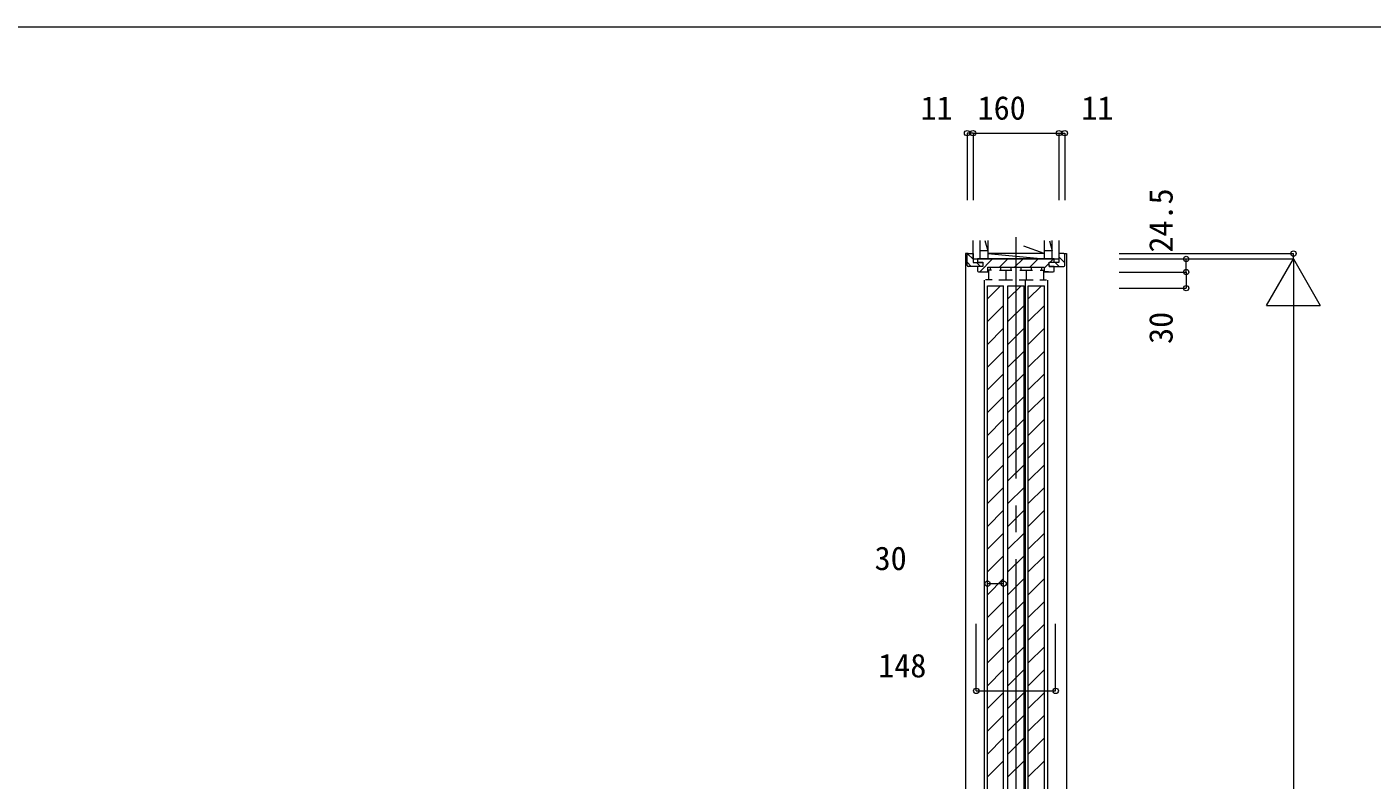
# Model space of a CAD drawing. Units: millimetres, scale not verified. Extents: x -14340 to 14341, y -10000 to 10000.
# Drawn here: x -11854 to -9348, y -8607 to -7202 of the extents above; entities that cross this region are included whole.
import ezdxf
from ezdxf.enums import TextEntityAlignment as Align

# ---------------------------------------------------------------- set-up
doc = ezdxf.new("R2010")
doc.units = ezdxf.units.MM
doc.header["$LTSCALE"] = 50
doc.linetypes.add('CHAIN2', pattern=[12, 9, -1, 1, -1])
for name, color, linetype, lineweight in [('0-0_0', 7, 'Continuous', 9), ('0-2_YKK_ZWAK', 7, 'Continuous', 9), ('0-3_YKK_11', 4, 'Continuous', 18), ('0-6_YKK_D', 2, 'Continuous', 18)]:
    doc.layers.add(name, color=color, linetype=linetype, lineweight=lineweight)
doc.styles.add('ＭＳ ゴシック', font='')
doc.styles.get('ＭＳ ゴシック').set_extended_font_data('MS Gothic')

msp = doc.modelspace()

# ---------------------------------------------------------------- linework, layer by layer
at = {"layer": '0-0_0'}
msp.add_line((-14340.01, -7202.5), (14159.99, -7202.5), dxfattribs=at)
at = {"layer": '0-2_YKK_ZWAK', "linetype": 'CHAIN2'}
msp.add_line((-10011.2, -7594.43), (-10011.2, -9707.95), dxfattribs=at)
at = {"layer": '0-2_YKK_ZWAK'}
for p, q in [((-10091.2, -7635), (-10091.2, -7600.63)), ((-10078.7, -7600.63), (-10078.7, -7635)), ((-10063.7, -7620), (-10078.7, -7620)), ((-10068.89, -7600.64), (-10063.7, -7620)), ((-10063.7, -7600.82), (-10063.7, -7635)), ((-9958.7, -7625), (-9996.3, -7611.38)), ((-9958.7, -7600.82), (-9958.7, -7635)), ((-9943.7, -7620), (-9958.7, -7620)), ((-9948.71, -7601.3), (-9943.7, -7620)), ((-9943.7, -7635), (-9943.7, -7600.63)), ((-9931.2, -7600.63), (-9931.2, -7635)), ((-10091.2, -7635), (-10011.2, -7635)), ((-10011.2, -7635), (-9931.2, -7635))]:
    msp.add_line(p, q, dxfattribs=at)
msp.add_lwpolyline([(-9958.7, -7625), (-10063.7, -7625), (-9958.7, -7635)], dxfattribs=at)
at = {"layer": '0-3_YKK_11'}
for p, q in [((-10102.2, -7647), (-10102.2, -7627)), ((-10102.2, -7641.22), (-10094.42, -7649)), ((-10101.19, -7625.26), (-10091.2, -7635.25)), ((-10084.95, -7641.5), (-10077.45, -7649)), ((-10078.59, -7659), (-10054.59, -7635)), ((-10041.91, -7650.6), (-10026.31, -7635)), ((-10013.62, -7650.6), (-9998.02, -7635)), ((-9985.34, -7650.6), (-9969.74, -7635)), ((-9958.6, -7652.14), (-9949.2, -7642.74)), ((-9947.75, -7641.3), (-9941.45, -7635)), ((-9937.87, -7641.5), (-9930.37, -7649)), ((-9931.2, -7631.2), (-9920.2, -7642.2)), ((-9920.2, -7647), (-9920.2, -7627)), ((-10074.7, -7649), (-10100.2, -7649)), ((-10072, -7659.2), (-10062.3, -7659.2)), ((-10058.6, -7650.6), (-10039.8, -7650.6)), ((-10058.6, -7655.7), (-10058.6, -7650.6)), ((-10041.8, -7655.7), (-10018.6, -7655.7)), ((-10039.8, -7650.6), (-10039.8, -7655.7)), ((-10030.2, -7655.7), (-10030.2, -7674.2)), ((-10020.6, -7650.6), (-10001.8, -7650.6)), ((-10020.6, -7650.6), (-10020.6, -7655.7)), ((-10019.8, -7650.6), (-10002.6, -7650.6)), ((-10003.8, -7655.7), (-9980.6, -7655.7)), ((-10001.8, -7650.6), (-10001.8, -7655.7)), ((-9992.2, -7655.7), (-9992.2, -7674.2)), ((-9982.6, -7650.6), (-9982.6, -7655.7)), ((-9950.4, -7659.2), (-9960.1, -7659.2)), ((-9949.2, -7647.15), (-9947.34, -7649)), ((-9949.2, -7649), (-9922.2, -7649)), ((-10070.2, -7674.38), (-10070.2, -9666.27)), ((-10055.4, -7674.2), (-10068, -7674.2)), ((-10064.2, -7685), (-10034.2, -7685)), ((-10064.2, -9660), (-10064.2, -7685)), ((-10064.2, -7709.41), (-10039.78, -7685)), ((-10043, -7674.2), (-10017.4, -7674.2)), ((-10034.2, -9660), (-10034.2, -7685)), ((-10034.2, -9660), (-10034.2, -7685)), ((-10026.2, -7685), (-9996.2, -7685)), ((-10026.2, -9660), (-10026.2, -7685)), ((-10026.2, -7709.41), (-10001.78, -7685)), ((-10005, -7674.2), (-9979.4, -7674.2)), ((-9996.2, -9660), (-9996.2, -7685)), ((-9996.2, -9660), (-9996.2, -7685)), ((-9994.2, -7674.38), (-9994.2, -9665)), ((-9988.2, -7685), (-9958.2, -7685)), ((-9988.2, -9660), (-9988.2, -7685)), ((-9988.2, -7709.41), (-9963.78, -7685)), ((-9967, -7674.2), (-9954.4, -7674.2)), ((-9958.2, -9660), (-9958.2, -7685)), ((-9952.2, -7674.38), (-9952.2, -9666.27)), ((-10064.2, -7751.84), (-10034.2, -7721.84)), ((-10026.2, -7751.84), (-9996.2, -7721.84)), ((-9988.2, -7751.84), (-9958.2, -7721.84)), ((-10064.2, -7794.27), (-10034.2, -7764.27)), ((-10026.2, -7794.27), (-9996.2, -7764.27)), ((-9988.2, -7794.27), (-9958.2, -7764.27)), ((-10064.2, -7836.69), (-10034.2, -7806.69)), ((-10026.2, -7836.69), (-9996.2, -7806.69)), ((-9988.2, -7836.69), (-9958.2, -7806.69)), ((-10064.2, -7879.12), (-10034.2, -7849.12)), ((-10026.2, -7879.12), (-9996.2, -7849.12)), ((-9988.2, -7879.12), (-9958.2, -7849.12)), ((-10064.2, -7921.55), (-10034.2, -7891.55)), ((-10026.2, -7921.55), (-9996.2, -7891.55)), ((-9988.2, -7921.55), (-9958.2, -7891.55)), ((-10064.2, -7963.97), (-10034.2, -7933.97)), ((-10026.2, -7963.97), (-9996.2, -7933.97)), ((-9988.2, -7963.97), (-9958.2, -7933.97)), ((-10064.2, -8006.4), (-10034.2, -7976.4)), ((-10026.2, -8006.4), (-9996.2, -7976.4)), ((-9988.2, -8006.4), (-9958.2, -7976.4)), ((-10064.2, -8048.83), (-10034.2, -8018.83)), ((-10026.2, -8048.83), (-9996.2, -8018.83)), ((-9988.2, -8048.83), (-9958.2, -8018.83)), ((-10064.2, -8091.25), (-10034.2, -8061.25)), ((-10026.2, -8091.25), (-9996.2, -8061.25)), ((-9988.2, -8091.25), (-9958.2, -8061.25)), ((-10064.2, -8133.68), (-10034.2, -8103.68)), ((-10026.2, -8133.68), (-9996.2, -8103.68)), ((-9988.2, -8133.68), (-9958.2, -8103.68)), ((-10064.2, -8176.11), (-10034.2, -8146.11)), ((-10026.2, -8176.11), (-9996.2, -8146.11)), ((-9988.2, -8176.11), (-9958.2, -8146.11)), ((-10064.2, -8218.53), (-10034.2, -8188.53)), ((-10026.2, -8218.53), (-9996.2, -8188.53)), ((-9988.2, -8218.53), (-9958.2, -8188.53)), ((-10064.2, -8260.96), (-10034.2, -8230.96)), ((-10026.2, -8260.96), (-9996.2, -8230.96)), ((-9988.2, -8260.96), (-9958.2, -8230.96)), ((-10064.2, -8303.38), (-10034.2, -8273.38)), ((-10026.2, -8303.38), (-9996.2, -8273.38)), ((-9988.2, -8303.38), (-9958.2, -8273.38)), ((-10064.2, -8345.81), (-10034.2, -8315.81)), ((-10026.2, -8345.81), (-9996.2, -8315.81)), ((-9988.2, -8345.81), (-9958.2, -8315.81)), ((-10064.2, -8388.24), (-10034.2, -8358.24)), ((-10026.2, -8388.24), (-9996.2, -8358.24)), ((-9988.2, -8388.24), (-9958.2, -8358.24)), ((-10064.2, -8430.66), (-10034.2, -8400.66)), ((-10026.2, -8430.66), (-9996.2, -8400.66)), ((-9988.2, -8430.66), (-9958.2, -8400.66)), ((-10064.2, -8473.09), (-10034.2, -8443.09)), ((-10026.2, -8473.09), (-9996.2, -8443.09)), ((-9988.2, -8473.09), (-9958.2, -8443.09)), ((-10064.2, -8515.52), (-10034.2, -8485.52)), ((-10026.2, -8515.52), (-9996.2, -8485.52)), ((-9988.2, -8515.52), (-9958.2, -8485.52)), ((-10064.2, -8557.94), (-10034.2, -8527.94)), ((-10026.2, -8557.94), (-9996.2, -8527.94)), ((-9988.2, -8557.94), (-9958.2, -8527.94)), ((-10064.2, -8600.37), (-10034.2, -8570.37)), ((-10026.2, -8600.37), (-9996.2, -8570.37)), ((-9988.2, -8600.37), (-9958.2, -8570.37))]:
    msp.add_line(p, q, dxfattribs=at)
for points in [[(-10100.2, -7625), (-10105.2, -7625), (-10105.2, -9668)], [(-10100.2, -7625), (-10091.2, -7625), (-10091.2, -7641.5), (-10073.2, -7641.5)], [(-9939.7, -7635), (-10082.7, -7635), (-10082.7, -7640.3), (-10081.7, -7641.3), (-10073.2, -7641.3), (-10073.2, -7649), (-10075.7, -7649), (-10082.7, -7649), (-10082.7, -7657)], [(-9922.2, -7625), (-9931.2, -7625), (-9931.2, -7641.5), (-9949.2, -7641.5)], [(-9939.7, -7657), (-9939.7, -7649), (-9946.7, -7649), (-9949.2, -7649), (-9949.2, -7641.3), (-9940.7, -7641.3), (-9939.7, -7640.3), (-9939.7, -7635)], [(-9922.2, -7625), (-9917.2, -7625), (-9917.2, -9668)], [(-10080.7, -7659), (-10064.3, -7659), (-10063.8, -7658.5), (-10063.8, -7650.6), (-10019.8, -7650.6), (-10002.6, -7650.6), (-9958.6, -7650.6), (-9958.6, -7658.5), (-9958.1, -7659), (-9941.7, -7659)], [(-10056.6, -7655.7), (-10062.3, -7655.7), (-10062.3, -7674.2)], [(-9982.6, -7650.6), (-9963.8, -7650.6), (-9963.8, -7655.7)], [(-9965.8, -7655.7), (-9960.1, -7655.7), (-9960.1, -7674.2)]]:
    msp.add_lwpolyline(points, dxfattribs=at)
for centre, start, end in [((-10100.2, -7627), 89.99998, 180.00002), ((-9922.2, -7627), 0, 89.99998), ((-10100.2, -7647), 180.00002, 270), ((-10080.7, -7657), 180.00001, 269.99999), ((-9941.7, -7657), 270.00001, 359.99999), ((-9922.2, -7647), 270, 0)]:
    msp.add_arc(centre, 2, start, end, dxfattribs=at)
at = {"layer": '0-6_YKK_D'}
for p, q in [((-10102.2, -7400.63), (-10102.2, -7525.63)), ((-10091.2, -7400.63), (-10102.2, -7400.63)), ((-10091.2, -7400.63), (-10091.2, -7525.63)), ((-10091.2, -7400.63), (-9931.2, -7400.63)), ((-9931.2, -7400.63), (-9931.2, -7525.63)), ((-9931.2, -7400.63), (-9920.2, -7400.63)), ((-9920.2, -7400.63), (-9920.2, -7525.63)), ((-9819.02, -7625), (-9494.02, -7625)), ((-9819.02, -7635), (-9494.02, -7635)), ((-9544.02, -7721.6), (-9494.02, -7635)), ((-9494.02, -7635), (-9494.02, -7625)), ((-9494.02, -7635), (-9444.02, -7721.6)), ((-9494.02, -7635), (-9494.02, -9668)), ((-9694.02, -7659.5), (-9694.02, -7689.5)), ((-9819.02, -7689.5), (-9694.02, -7689.5)), ((-9544.02, -7721.6), (-9444.02, -7721.6)), ((-10064.2, -8240.28), (-10034.2, -8240.28)), ((-10085.2, -8440.28), (-10085.2, -8315.28)), ((-9937.2, -8440.28), (-9937.2, -8315.28)), ((-10085.2, -8440.28), (-9937.2, -8440.28))]:
    msp.add_line(p, q, dxfattribs=at)
msp.add_lwpolyline([(-9819.02, -7659.5), (-9694.02, -7659.5), (-9694.02, -7635)], dxfattribs=at)
for centre in [(-10102.2, -7400.63), (-10091.2, -7400.63), (-9931.2, -7400.63), (-9920.2, -7400.63), (-9494.02, -7625), (-9694.02, -7635), (-9694.02, -7659.5), (-9694.02, -7689.5), (-10064.2, -8240.28), (-10034.2, -8240.28), (-10085.2, -8440.28), (-9937.2, -8440.28)]:
    msp.add_circle(centre, 5, dxfattribs=at)

# ---------------------------------------------------------------- texts
at = {"layer": '0-6_YKK_D', "style": 'ＭＳ ゴシック'}
for s, p in [('11', (-10189.11, -7388.89)), ('160', (-10082.65, -7388.63)), ('11', (-9889.33, -7388.79)), ('30', (-10274.62, -8228.28)), ('148', (-10267.91, -8428.28))]:
    msp.add_text(s, height=43.99, dxfattribs=at).set_placement(p, align=Align.BOTTOM_LEFT)
for s, p in [('24.5', (-9706.02, -7623.25)), ('30', (-9706.02, -7793.47))]:
    msp.add_text(s, height=43.99, rotation=90, dxfattribs=at).set_placement(p, align=Align.BOTTOM_LEFT)

doc.saveas('drawing.dxf')
